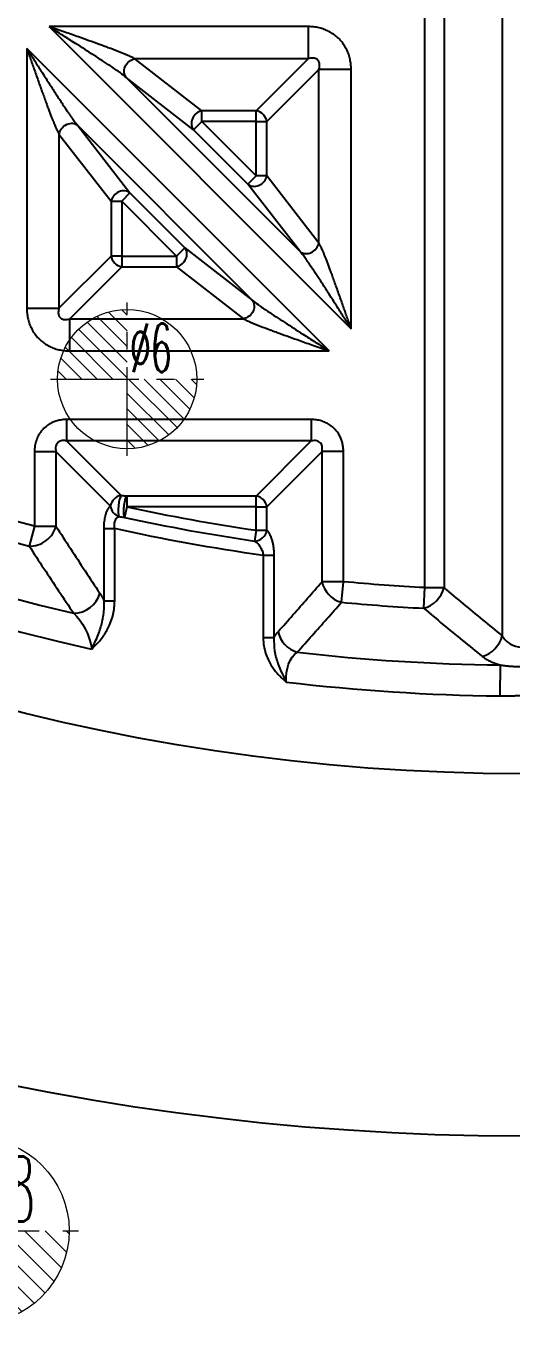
# Model space of a CAD drawing. Header units: millimetres. Extents: x 2595 to 3308, y 1499 to 1823.
# Drawn here: x 2733.6 to 2754.6, y 1553.8 to 1610.1 of the extents above; entities that cross this region are included whole.
import ezdxf
from ezdxf.enums import TextEntityAlignment as Align

# ---------------------------------------------------------------- set-up
doc = ezdxf.new("R2010")
doc.units = ezdxf.units.MM
doc.linetypes.add('CENTER', pattern=[2, 1.25, -0.25, 0.25, -0.25])
doc.layers.add('5', color=7, linetype='Continuous', true_color=0xffffff)
doc.layers.add('epin', color=13, linetype='Continuous', lineweight=9)
doc.styles.add('TXT05', font='txt.shx', dxfattribs={"width": 0.5, "bigfont": 'gbcbig.shx'})

# ---------------------------------------------------------------- blocks, each defined once
blk = doc.blocks.new('epin_ejp_8')
at = {"layer": 'epin'}
h = blk.add_hatch(dxfattribs=at)
h.set_pattern_fill('_ANSI31', color=123, scale=0.2, angle=90, style=0)
h.set_pattern_definition([(135, (-1273.52655, 1170.3432), (-0.4490128, -0.4490128), [])])
h.paths.add_polyline_path([(0, 4, 0.414214), (-4, 0), (0, 0)])
h.paths.add_polyline_path([(4, 0), (0, 0), (0, -4, 0.414214)])
at = {"layer": 'epin', "color": 1, "linetype": 'CENTER', "ltscale": 4.064}
for p, q in [((0, -4.4), (0, 4.4)), ((-4.4, 0), (4.4, 0))]:
    blk.add_line(p, q, dxfattribs=at)
at = {"layer": 'epin'}
blk.add_circle((0, 0), 4, dxfattribs=at)
at = {"layer": 'epin', "color": 6, "style": 'TXT05', "width": 0.5}
blk.add_text('%%c8', height=2.8, dxfattribs=at).set_placement((1.327, 1.8), align=Align.MIDDLE)
blk = doc.blocks.new('epin_ejp_6')
at = {"layer": 'epin'}
h = blk.add_hatch(dxfattribs=at)
h.set_pattern_fill('_ANSI31', color=123, scale=0.15, angle=90, style=0)
h.set_pattern_definition([(135, (-2656.51364, 153.2396), (-0.336759605, -0.336759605), [])])
h.paths.add_polyline_path([(0, 3, 0.414214), (-3, 0), (0, 0)])
h.paths.add_polyline_path([(3, 0), (0, 0), (0, -3, 0.414214)])
at = {"layer": 'epin', "color": 1, "linetype": 'CENTER', "ltscale": 3.048}
for p, q in [((0, -3.3), (0, 3.3)), ((-3.3, 0), (3.3, 0))]:
    blk.add_line(p, q, dxfattribs=at)
at = {"layer": 'epin'}
blk.add_circle((0, 0), 3, dxfattribs=at)
at = {"layer": 'epin', "color": 6, "style": 'TXT05', "width": 0.5}
blk.add_text('%%c6', height=2.1, dxfattribs=at).set_placement((0.12, 0.3))

msp = doc.modelspace()

# ---------------------------------------------------------------- linework, layer by layer
at = {"layer": '5', "color": 7, "linetype": 'Continuous'}
for p, q in [((2750.822, 1663.046), (2750.822, 1585.901)), ((2751.657, 1623.664), (2751.657, 1585.901)), ((2754.164, 1621.396), (2754.164, 1583.826)), ((2734.632, 1610.08), (2747.653, 1597.059)), ((2745.805, 1610.08), (2734.632, 1610.08)), ((2745.805, 1610.08), (2745.805, 1608.693)), ((2733.675, 1609.14), (2733.675, 1597.95)), ((2746.713, 1596.101), (2733.675, 1609.14)), ((2741.216, 1606.45), (2738.326, 1608.693)), ((2745.805, 1608.693), (2738.326, 1608.693)), ((2745.805, 1608.693), (2743.561, 1606.45)), ((2737.959, 1607.887), (2745.461, 1600.385)), ((2740.861, 1605.634), (2737.959, 1607.887)), ((2746.267, 1608.231), (2744.024, 1605.988)), ((2746.267, 1600.753), (2746.267, 1608.231)), ((2747.653, 1608.231), (2746.267, 1608.231)), ((2747.653, 1597.059), (2747.653, 1608.231)), ((2741.216, 1605.988), (2741.216, 1606.45)), ((2743.561, 1606.45), (2741.216, 1606.45)), ((2743.561, 1605.988), (2743.561, 1606.45)), ((2735.867, 1605.813), (2738.121, 1602.911)), ((2743.387, 1598.294), (2735.867, 1605.813)), ((2740.861, 1605.634), (2741.216, 1605.988)), ((2743.207, 1603.288), (2740.861, 1605.634)), ((2743.561, 1603.642), (2741.216, 1605.988)), ((2743.561, 1605.988), (2741.216, 1605.988)), ((2743.561, 1603.642), (2743.561, 1605.988)), ((2743.561, 1605.988), (2744.024, 1605.988)), ((2744.024, 1603.642), (2744.024, 1605.988)), ((2735.061, 1605.446), (2737.304, 1602.556)), ((2735.061, 1605.446), (2735.061, 1597.95)), ((2743.207, 1603.288), (2743.561, 1603.642)), ((2745.461, 1600.385), (2743.207, 1603.288)), ((2744.024, 1603.642), (2743.561, 1603.642)), ((2746.267, 1600.753), (2744.024, 1603.642)), ((2738.121, 1602.911), (2737.767, 1602.556)), ((2738.121, 1602.911), (2740.484, 1600.547)), ((2737.304, 1602.556), (2737.304, 1600.193)), ((2737.304, 1602.556), (2737.767, 1602.556)), ((2737.767, 1602.556), (2740.13, 1600.193)), ((2737.767, 1602.556), (2737.767, 1600.193)), ((2740.484, 1600.547), (2740.13, 1600.193)), ((2740.484, 1600.547), (2743.387, 1598.294)), ((2735.061, 1597.95), (2737.304, 1600.193)), ((2737.767, 1600.193), (2737.304, 1600.193)), ((2737.767, 1600.193), (2737.767, 1599.731)), ((2737.767, 1600.193), (2740.13, 1600.193)), ((2740.13, 1600.193), (2740.13, 1599.731)), ((2735.523, 1597.488), (2737.767, 1599.731)), ((2737.767, 1599.731), (2740.13, 1599.731)), ((2740.13, 1599.731), (2743.019, 1597.488)), ((2733.675, 1597.95), (2735.061, 1597.95)), ((2735.523, 1596.101), (2735.523, 1597.488)), ((2735.523, 1597.488), (2743.019, 1597.488)), ((2735.523, 1596.101), (2746.713, 1596.101)), ((2745.936, 1593.149), (2735.392, 1593.149)), ((2735.392, 1593.149), (2735.392, 1592.225)), ((2745.936, 1593.149), (2745.936, 1592.225)), ((2735.392, 1592.225), (2737.74, 1589.877)), ((2745.936, 1592.225), (2735.392, 1592.225)), ((2743.561, 1589.851), (2745.936, 1592.225)), ((2734.006, 1591.763), (2734.006, 1588.546)), ((2734.006, 1591.763), (2734.93, 1591.763)), ((2734.93, 1591.763), (2737.278, 1589.415)), ((2734.93, 1591.763), (2734.93, 1588.546)), ((2744.024, 1589.389), (2746.398, 1591.763)), ((2747.322, 1591.763), (2746.398, 1591.763)), ((2746.398, 1586.156), (2746.398, 1591.763)), ((2747.322, 1586.156), (2747.322, 1591.763)), ((2743.561, 1589.851), (2737.979, 1589.851)), ((2737.979, 1589.851), (2737.979, 1589.389)), ((2743.561, 1589.389), (2743.561, 1589.851)), ((2737.979, 1589.389), (2737.879, 1588.931)), ((2743.561, 1589.389), (2737.979, 1589.389)), ((2743.561, 1588.375), (2743.561, 1589.389)), ((2743.561, 1589.389), (2744.024, 1589.389)), ((2744.024, 1588.375), (2744.024, 1589.389)), ((2734.006, 1588.546), (2733.777, 1587.688)), ((2734.006, 1588.546), (2734.93, 1588.546)), ((2737.002, 1588.447), (2737.464, 1588.447)), ((2737.464, 1585.33), (2737.464, 1588.447)), ((2743.561, 1588.375), (2743.494, 1587.911)), ((2743.561, 1588.375), (2744.024, 1588.375)), ((2744.326, 1587.291), (2743.864, 1587.291)), ((2743.864, 1587.291), (2743.864, 1583.74)), ((2747.322, 1586.156), (2746.398, 1586.156)), ((2747.238, 1585.272), (2747.322, 1586.156)), ((2750.822, 1585.901), (2750.777, 1585.014)), ((2750.822, 1585.901), (2751.657, 1585.901)), ((2754.071, 1582.571), (2754.057, 1581.239))]:
    msp.add_line(p, q, dxfattribs=at)
at = {"layer": '5', "color": 7, "linetype": 'Continuous', "extrusion": (0, 0, -1)}
for centre, radius, start, end in [((-2754.999, 1673.259), 99.091, 305.91463, 77.59545), ((-2754.999, 1667.223), 89.341, 235.50132, 304.49868), ((-2754.999, 1667.223), 81.429, 284.94026, 288.11337), ((-2754.999, 1667.223), 80.704, 277.93091, 282.54944), ((-2754.999, 1667.223), 81.429, 272.94061, 275.41014)]:
    msp.add_arc(centre, radius, start, end, dxfattribs=at)
at = {"layer": '5', "color": 7, "linetype": 'Continuous'}
for centre, radius, start, end in [((2754.999, 1673.259), 99.119, 102.39547, 234.08239), ((2754.999, 1667.223), 85.99, 192.44405, 257.55596), ((2754.999, 1667.223), 84.657, 193.18178, 256.81814), ((2754.999, 1667.223), 82.318, 194.94026, 255.05974), ((2718.783, 1633.019), 23.828, 180, 25), ((2718.783, 1633.019), 23.204, 180, 25), ((2718.783, 1633.019), 25.522, 294.8818, 312.5258), ((2754.999, 1667.223), 79.673, 257.66513, 261.74599), ((2754.999, 1667.223), 80.142, 257.66513, 261.74599), ((2754.999, 1667.223), 82.318, 264.58986, 267.05939), ((2754.999, 1667.223), 84.657, 263.44132, 269.3718), ((2754.999, 1667.223), 85.99, 263.22687, 269.37181), ((2754.999, 1673.259), 110.98, 238.79815, 301.20185)]:
    msp.add_arc(centre, radius, start, end, dxfattribs=at)
for centre, major_axis, ratio, start_param, end_param in [((2741.216, 1605.988), (-0.308, -0.397), 0.818985, 3.900323, 6.130707), ((2743.561, 1605.988), (0.356, -0.356), 0.854588, 0.863645, 2.277948), ((2743.561, 1603.642), (-0.397, -0.308), 0.818985, 0.152478, 2.382862), ((2737.767, 1602.556), (0.397, 0.308), 0.818985, 0.152478, 2.382862), ((2740.13, 1600.193), (0.308, 0.397), 0.818985, 3.900323, 6.130707), ((2737.767, 1600.193), (-0.356, 0.356), 0.854588, 0.863645, 2.277948), ((2737.74, 1589.415), (-0.356, -0.356), 0.854588, 4.005239, 5.41954), ((2743.561, 1589.389), (-0.356, 0.356), 0.854588, 4.005238, 5.41954), ((2737.74, 1589.415), (-0.332, 0.378), 0.868212, 0.920042, 2.137587), ((2734.006, 1588.546), (0.845, 0.546), 0.784027, 3.999272, 5.593874), ((2743.561, 1588.375), (0.366, 0.345), 0.84719, 3.8967, 5.445538), ((2747.322, 1586.156), (-0.759, 0.661), 0.836807, 0.805348, 2.11123), ((2750.822, 1585.901), (0.649, 0.769), 0.751048, 3.932589, 5.277241), ((2735.897, 1585.661), (0.838, 0.557), 0.789853, 4.013398, 5.58384), ((2745.431, 1584.002), (-0.754, 0.666), 0.838992, 0.811784, 2.100868), ((2753.329, 1583.826), (0.634, 0.781), 0.756202, 3.941764, 5.262826)]:
    msp.add_ellipse(centre, major_axis=major_axis, ratio=ratio, start_param=start_param, end_param=end_param, dxfattribs=at)
for points, knots in [([(2738.326, 1608.693), (2738.285, 1608.716), (2738.199, 1608.764), (2737.959, 1608.87), (2737.619, 1609.007), (2737.265, 1609.141), (2737.024, 1609.23), (2736.893, 1609.278), (2736.535, 1609.408), (2736.008, 1609.596), (2735.4, 1609.811), (2734.974, 1609.96), (2734.748, 1610.039), (2734.632, 1610.08)], [0, 0, 0, 0, 0.048349, 0.102585, 0.223728, 0.337542, 0.389985, 0.415675, 0.44125, 0.672434, 0.8258, 0.910926, 1, 1, 1, 1]), ([(2737.959, 1607.887), (2737.877, 1607.952), (2737.677, 1608.109), (2737.198, 1608.432), (2736.551, 1608.857), (2735.859, 1609.3), (2735.213, 1609.711), (2734.834, 1609.952), (2734.632, 1610.08)], [0, 0, 0, 0, 0.091227, 0.221851, 0.438663, 0.671177, 0.825261, 1, 1, 1, 1]), ([(2737.959, 1607.887), (2737.919, 1607.955), (2737.84, 1608.091), (2737.896, 1608.365), (2738.073, 1608.602), (2738.242, 1608.663), (2738.326, 1608.693)], [0, 0, 0, 0, 0.250043, 0.499995, 0.749939, 1, 1, 1, 1]), ([(2735.867, 1605.813), (2735.754, 1605.913), (2735.563, 1605.93), (2735.228, 1605.779), (2735.093, 1605.615), (2735.061, 1605.446)], [0, 0, 0, 0, 0.5, 0.5, 1, 1, 1, 1]), ([(2745.461, 1600.385), (2745.574, 1600.285), (2745.765, 1600.268), (2746.1, 1600.419), (2746.235, 1600.584), (2746.267, 1600.753)], [0, 0, 0, 0, 0.5, 0.5, 1, 1, 1, 1]), ([(2743.387, 1598.294), (2743.426, 1598.226), (2743.505, 1598.089), (2743.449, 1597.816), (2743.272, 1597.578), (2743.104, 1597.518), (2743.019, 1597.488)], [0, 0, 0, 0, 0.250043, 0.499995, 0.749939, 1, 1, 1, 1]), ([(2743.387, 1598.294), (2743.469, 1598.229), (2743.669, 1598.072), (2744.148, 1597.749), (2744.795, 1597.324), (2745.486, 1596.881), (2746.132, 1596.47), (2746.512, 1596.229), (2746.713, 1596.101)], [0, 0, 0, 0, 0.091227, 0.221851, 0.438663, 0.671177, 0.825261, 1, 1, 1, 1]), ([(2743.019, 1597.488), (2743.06, 1597.465), (2743.146, 1597.417), (2743.386, 1597.31), (2743.726, 1597.174), (2744.081, 1597.04), (2744.322, 1596.951), (2744.453, 1596.903), (2744.81, 1596.773), (2745.338, 1596.584), (2745.946, 1596.37), (2746.371, 1596.221), (2746.597, 1596.142), (2746.713, 1596.101)], [0, 0, 0, 0, 0.048349, 0.102585, 0.223728, 0.337542, 0.389985, 0.415675, 0.44125, 0.672434, 0.8258, 0.910926, 1, 1, 1, 1]), ([(2735.392, 1592.225), (2735.33, 1592.234), (2735.21, 1592.253), (2735.011, 1592.185), (2734.898, 1591.978), (2734.919, 1591.84), (2734.93, 1591.763)], [0, 0, 0, 0, 0.242732, 0.470469, 0.702934, 1, 1, 1, 1]), ([(2746.398, 1591.763), (2746.407, 1591.825), (2746.425, 1591.942), (2746.361, 1592.14), (2746.154, 1592.258), (2746.014, 1592.237), (2745.936, 1592.225)], [0, 0, 0, 0, 0.24104, 0.460956, 0.700051, 1, 1, 1, 1]), ([(2737.74, 1589.877), (2737.7, 1589.818), (2737.644, 1589.642), (2737.599, 1589.215), (2737.616, 1589.036), (2737.642, 1588.969)], [0, 0, 0, 0, 0.5, 0.5, 1, 1, 1, 1]), ([(2737.979, 1589.851), (2737.966, 1589.829), (2737.939, 1589.784), (2737.902, 1589.673), (2737.871, 1589.54), (2737.85, 1589.395), (2737.839, 1589.248), (2737.841, 1589.114), (2737.854, 1589.001), (2737.871, 1588.954), (2737.879, 1588.931)], [0, 0, 0, 0, 0.124995, 0.249992, 0.374991, 0.499992, 0.624995, 0.749997, 0.874999, 1, 1, 1, 1]), ([(2737.464, 1588.447), (2737.462, 1588.458), (2737.456, 1588.495), (2737.451, 1588.557), (2737.451, 1588.63), (2737.46, 1588.704), (2737.478, 1588.778), (2737.509, 1588.85), (2737.557, 1588.914), (2737.604, 1588.951), (2737.634, 1588.966), (2737.641, 1588.969)], [0, 0, 0, 0, 0.047526, 0.153574, 0.258096, 0.367478, 0.488776, 0.627732, 0.783128, 0.950567, 1, 1, 1, 1]), ([(2743.494, 1587.911), (2743.502, 1587.906), (2743.542, 1587.88), (2743.61, 1587.825), (2743.687, 1587.736), (2743.749, 1587.643), (2743.797, 1587.548), (2743.83, 1587.456), (2743.852, 1587.371), (2743.861, 1587.316), (2743.864, 1587.291)], [0, 0, 0, 0, 0.044508, 0.224675, 0.387567, 0.535612, 0.670781, 0.793073, 0.902861, 1, 1, 1, 1]), ([(2736.47, 1583.254), (2736.571, 1583.458), (2736.716, 1583.753), (2736.852, 1584.147), (2736.959, 1584.537), (2737.02, 1584.933), (2737.006, 1585.238), (2737.002, 1585.33)], [0, 0, 0, 0, 0.311594, 0.449041, 0.575261, 0.871422, 1, 1, 1, 1]), ([(2736.47, 1583.254), (2736.66, 1583.443), (2736.966, 1583.749), (2737.25, 1584.278), (2737.426, 1584.776), (2737.451, 1585.136), (2737.464, 1585.33)], [0, 0, 0, 0, 0.337351, 0.544507, 0.755028, 1, 1, 1, 1]), ([(2744.326, 1583.74), (2744.327, 1583.551), (2744.328, 1583.173), (2744.481, 1582.663), (2744.66, 1582.218), (2744.795, 1581.956), (2744.858, 1581.834)], [0, 0, 0, 0, 0.283225, 0.565043, 0.796628, 1, 1, 1, 1]), ([(2754.164, 1583.826), (2754.214, 1583.756), (2754.307, 1583.624), (2754.561, 1583.422), (2754.993, 1583.282), (2755.428, 1583.417), (2755.687, 1583.619), (2755.783, 1583.753), (2755.835, 1583.826)], [0, 0, 0, 0, 0.1429, 0.269845, 0.497614, 0.724225, 0.851367, 1, 1, 1, 1])]:
    msp.add_open_spline(points, degree=3, knots=knots, dxfattribs=at)
for points, degree in [([(2747.653, 1608.231), (2747.653, 1608.305), (2747.646, 1608.452), (2747.611, 1608.665), (2747.554, 1608.873), (2747.472, 1609.074), (2747.364, 1609.269), (2747.229, 1609.453), (2747.069, 1609.618), (2746.89, 1609.759), (2746.698, 1609.874), (2746.494, 1609.964), (2746.277, 1610.03), (2746.049, 1610.07), (2745.888, 1610.08), (2745.805, 1610.08)], 3), ([(2733.675, 1609.14), (2733.702, 1609.096), (2733.764, 1608.998), (2733.88, 1608.817), (2734.012, 1608.609), (2734.156, 1608.382), (2734.309, 1608.142), (2734.465, 1607.897), (2734.621, 1607.653), (2734.773, 1607.417), (2734.917, 1607.195), (2735.048, 1606.992), (2735.167, 1606.812), (2735.273, 1606.65), (2735.369, 1606.506), (2735.457, 1606.376), (2735.536, 1606.261), (2735.607, 1606.158), (2735.672, 1606.068), (2735.73, 1605.988), (2735.782, 1605.918), (2735.828, 1605.86), (2735.855, 1605.827), (2735.867, 1605.813)], 3), ([(2733.675, 1609.14), (2733.691, 1609.093), (2733.728, 1608.988), (2733.796, 1608.793), (2733.874, 1608.571), (2733.96, 1608.328), (2734.05, 1608.071), (2734.143, 1607.807), (2734.237, 1607.544), (2734.329, 1607.287), (2734.417, 1607.044), (2734.498, 1606.819), (2734.573, 1606.617), (2734.64, 1606.437), (2734.701, 1606.276), (2734.757, 1606.131), (2734.809, 1606.001), (2734.856, 1605.886), (2734.898, 1605.783), (2734.938, 1605.693), (2734.974, 1605.614), (2735.006, 1605.546), (2735.036, 1605.489), (2735.053, 1605.459), (2735.061, 1605.446)], 3), ([(2746.267, 1608.231), (2746.274, 1608.257), (2746.286, 1608.308), (2746.296, 1608.379), (2746.297, 1608.446), (2746.289, 1608.509), (2746.27, 1608.566), (2746.241, 1608.617), (2746.202, 1608.659), (2746.153, 1608.69), (2746.098, 1608.711), (2746.035, 1608.722), (2745.965, 1608.723), (2745.89, 1608.715), (2745.834, 1608.702), (2745.805, 1608.693)], 3), ([(2747.653, 1597.059), (2747.637, 1597.106), (2747.6, 1597.211), (2747.532, 1597.405), (2747.454, 1597.627), (2747.368, 1597.871), (2747.278, 1598.127), (2747.185, 1598.391), (2747.091, 1598.654), (2746.999, 1598.911), (2746.911, 1599.155), (2746.83, 1599.379), (2746.755, 1599.581), (2746.688, 1599.761), (2746.627, 1599.922), (2746.571, 1600.067), (2746.519, 1600.197), (2746.472, 1600.313), (2746.43, 1600.415), (2746.39, 1600.506), (2746.354, 1600.585), (2746.322, 1600.653), (2746.292, 1600.709), (2746.275, 1600.739), (2746.267, 1600.753)], 3), ([(2747.653, 1597.059), (2747.626, 1597.102), (2747.564, 1597.2), (2747.448, 1597.382), (2747.316, 1597.59), (2747.172, 1597.817), (2747.019, 1598.056), (2746.863, 1598.301), (2746.707, 1598.545), (2746.555, 1598.781), (2746.411, 1599.004), (2746.28, 1599.206), (2746.161, 1599.387), (2746.055, 1599.548), (2745.959, 1599.692), (2745.871, 1599.822), (2745.792, 1599.938), (2745.721, 1600.04), (2745.656, 1600.131), (2745.598, 1600.211), (2745.546, 1600.28), (2745.5, 1600.339), (2745.473, 1600.371), (2745.461, 1600.385)], 3), ([(2733.675, 1597.95), (2733.675, 1597.875), (2733.682, 1597.729), (2733.717, 1597.516), (2733.774, 1597.308), (2733.856, 1597.107), (2733.964, 1596.912), (2734.099, 1596.728), (2734.259, 1596.563), (2734.438, 1596.422), (2734.63, 1596.307), (2734.834, 1596.217), (2735.051, 1596.151), (2735.279, 1596.111), (2735.44, 1596.101), (2735.523, 1596.101)], 3), ([(2735.061, 1597.95), (2735.054, 1597.924), (2735.042, 1597.873), (2735.032, 1597.802), (2735.031, 1597.734), (2735.039, 1597.672), (2735.058, 1597.615), (2735.087, 1597.564), (2735.126, 1597.522), (2735.175, 1597.49), (2735.23, 1597.469), (2735.293, 1597.458), (2735.363, 1597.457), (2735.438, 1597.466), (2735.494, 1597.479), (2735.523, 1597.488)], 3), ([(2735.392, 1593.149), (2735.331, 1593.149), (2735.209, 1593.142), (2735.024, 1593.109), (2734.835, 1593.048), (2734.642, 1592.953), (2734.453, 1592.816), (2734.289, 1592.642), (2734.164, 1592.446), (2734.074, 1592.235), (2734.019, 1592.009), (2734.006, 1591.847), (2734.006, 1591.763)], 3), ([(2747.322, 1591.763), (2747.322, 1591.821), (2747.316, 1591.935), (2747.288, 1592.099), (2747.241, 1592.264), (2747.17, 1592.43), (2747.069, 1592.597), (2746.932, 1592.761), (2746.76, 1592.905), (2746.569, 1593.016), (2746.37, 1593.092), (2746.16, 1593.139), (2746.012, 1593.149), (2745.936, 1593.149)], 3), ([(2737.74, 1589.877), (2737.863, 1589.864), (2737.979, 1589.851)], 2), ([(2737.002, 1588.447), (2737.002, 1588.492), (2737.004, 1588.581), (2737.014, 1588.707), (2737.03, 1588.83), (2737.053, 1588.956), (2737.088, 1589.087), (2737.138, 1589.218), (2737.202, 1589.334), (2737.251, 1589.391), (2737.278, 1589.415)], 3), ([(2737.641, 1588.969), (2737.721, 1588.957), (2737.8, 1588.944), (2737.879, 1588.931)], 3), ([(2734.93, 1588.546), (2735.136, 1588.227), (2735.551, 1587.588), (2736.181, 1586.627), (2736.607, 1585.984), (2736.821, 1585.661)], 3), ([(2737.002, 1585.33), (2737.002, 1586.369), (2737.002, 1587.408), (2737.002, 1588.447)], 3), ([(2744.024, 1588.375), (2744.053, 1588.343), (2744.107, 1588.27), (2744.174, 1588.14), (2744.226, 1587.997), (2744.267, 1587.848), (2744.296, 1587.698), (2744.314, 1587.553), (2744.324, 1587.417), (2744.326, 1587.332), (2744.326, 1587.291)], 3), ([(2733.777, 1587.688), (2733.986, 1587.368), (2734.407, 1586.728), (2735.046, 1585.764), (2735.477, 1585.119), (2735.694, 1584.796)], 3), ([(2744.326, 1587.291), (2744.326, 1586.107), (2744.326, 1584.923), (2744.326, 1583.74)], 3), ([(2744.507, 1584.002), (2744.72, 1584.243), (2745.145, 1584.724), (2745.775, 1585.442), (2746.191, 1585.919), (2746.398, 1586.156)], 3), ([(2751.657, 1585.901), (2751.931, 1585.669), (2752.483, 1585.207), (2753.318, 1584.516), (2753.881, 1584.056), (2754.164, 1583.826)], 3), ([(2736.821, 1585.661), (2736.918, 1585.515), (2737.002, 1585.33)], 2), ([(2737.002, 1585.33), (2737.079, 1585.33), (2737.269, 1585.33), (2737.464, 1585.33)], 3), ([(2745.33, 1583.12), (2745.545, 1583.361), (2745.973, 1583.841), (2746.609, 1584.558), (2747.029, 1585.034), (2747.238, 1585.272)], 3), ([(2735.694, 1584.796), (2736.066, 1584.458), (2736.386, 1583.868), (2736.47, 1583.254)], 3), ([(2750.777, 1585.014), (2751.054, 1584.782), (2751.611, 1584.32), (2752.456, 1583.628), (2753.026, 1583.168), (2753.312, 1582.938)], 3), ([(2743.864, 1583.74), (2743.864, 1583.615), (2743.886, 1583.38), (2743.964, 1583.069), (2744.072, 1582.801), (2744.197, 1582.571), (2744.33, 1582.375), (2744.467, 1582.207), (2744.603, 1582.063), (2744.734, 1581.938), (2744.817, 1581.867), (2744.858, 1581.834)], 3), ([(2744.326, 1583.74), (2744.41, 1583.893), (2744.507, 1584.002)], 2), ([(2744.858, 1581.834), (2744.815, 1582.392), (2745.016, 1582.91), (2745.33, 1583.12)], 3), ([(2753.312, 1582.938), (2753.352, 1582.906), (2753.437, 1582.845), (2753.577, 1582.763), (2753.729, 1582.689), (2753.893, 1582.625), (2754.011, 1582.588), (2754.071, 1582.571)], 3), ([(2754.071, 1582.571), (2754.139, 1582.56), (2754.273, 1582.542), (2754.466, 1582.523), (2754.67, 1582.509), (2754.89, 1582.501), (2755.114, 1582.501), (2755.334, 1582.509), (2755.536, 1582.523), (2755.73, 1582.543), (2755.862, 1582.561), (2755.928, 1582.571)], 3), ([(2754.057, 1581.239), (2754.137, 1581.238), (2754.29, 1581.238), (2754.492, 1581.242), (2754.693, 1581.246), (2754.899, 1581.249), (2755.105, 1581.249), (2755.311, 1581.246), (2755.51, 1581.242), (2755.713, 1581.238), (2755.864, 1581.238), (2755.942, 1581.239)], 3)]:
    msp.add_open_spline(points, degree=degree, dxfattribs=at)
msp.add_rational_spline([(2744.326, 1583.74), (2744.244, 1583.74), (2744.071, 1583.74), (2743.864, 1583.74)], [1.08985428045, 0.970051356518, 0.970048573248, 1.08984593064], degree=3, dxfattribs=at)

# ---------------------------------------------------------------- block references
at = {"layer": 'epin'}
for name, p in [('epin_ejp_6', (2737.999, 1594.887)), ('epin_ejp_8', (2731.499, 1558.187))]:
    msp.add_blockref(name, p, dxfattribs=at)

doc.saveas('drawing.dxf')
